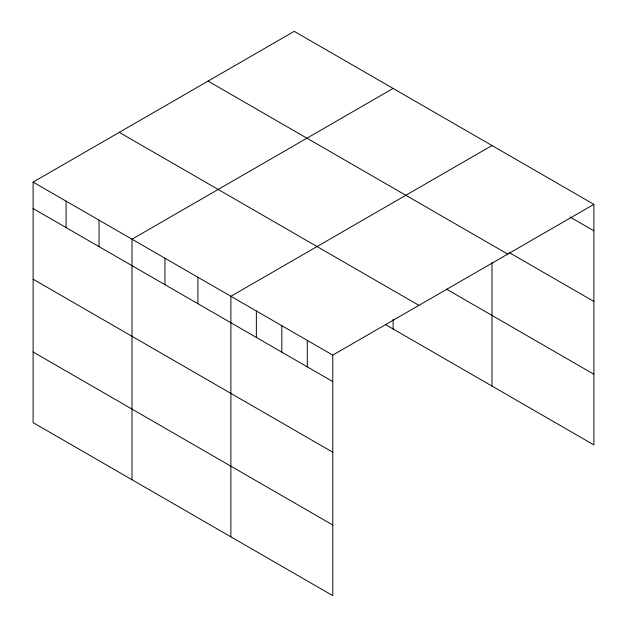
<?xml version="1.0" encoding="UTF-8"?>
<svg xmlns="http://www.w3.org/2000/svg" width="627" height="627" viewBox="0 0 627 627"><rect width="100%" height="100%" fill="white"/><g stroke="black" fill="none" stroke-linecap="round" stroke-linejoin="round"><path stroke-width="0.94" d="M33.113 182.104L332.765 355.109L332.765 595.65L33.113 422.645L33.113 182.104L294.235 31.35L593.887 204.355L593.887 444.896L385.511 324.59M393.121 88.438L131.999 239.2L131.999 479.741M492.007 145.535L230.885 296.289L230.885 536.83M332.765 355.109L593.887 204.355M570.061 217.052L593.887 230.814M509.257 252.595L593.887 301.462M208.062 81.102L507.721 254.1M446.369 289.078L593.887 374.248M119.279 132.36L418.938 305.365M33.113 208.564L332.765 381.569M33.113 279.211L332.765 452.216M33.113 351.998L332.765 525.003M492.007 262.752L492.007 386.067M393.121 319.433L393.121 328.979M307.293 340.406L307.293 366.866M281.821 325.703L281.821 352.155M256.357 310.992L256.357 337.451M197.92 277.259L197.92 303.719M164.956 258.23L164.956 284.689M99.035 220.171L99.035 246.623M66.07 201.142L66.07 227.593"/></g></svg>
